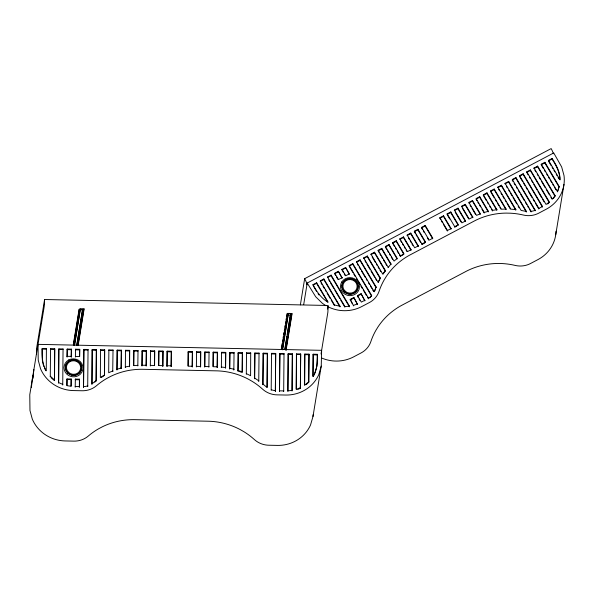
<?xml version="1.0" encoding="UTF-8"?>
<svg xmlns="http://www.w3.org/2000/svg" width="594" height="594" viewBox="0 0 594 594"><rect width="100%" height="100%" fill="white"/><g stroke="black" fill="none" stroke-linecap="round" stroke-linejoin="round"><path stroke-width="0.89" d="M46.399 348.604L46.265 370.834C42.152 364.159 41.855 356.125 42.233 348.515L46.399 348.604L46.295 349.198L42.137 349.116L42.337 360.313M91.907 384.437L92.204 349.569L96.369 349.658L96.169 380.583L94.869 382.142M92.204 349.569L92.003 383.843L96.169 380.583M250.705 352.903L250.609 353.504L246.443 353.415L246.54 352.821L250.705 352.903L250.594 375.727L246.406 373.656M31.408 384.756L31.385 387.481L32.418 378.578M32.885 375.72L32.87 378.437L33.895 369.542M36.434 354.031L36.598 348.292L44.587 299.517L328.2 305.487L327.873 312.229L321.035 353.987M50.564 348.693L50.282 376.841L50.379 376.24L54.522 379.989L54.425 380.583L54.722 348.782L50.564 348.693L50.46 349.287L54.626 349.376M54.522 379.989L54.722 348.782M58.568 383.182L58.791 349.465L58.888 348.871L63.053 348.953L62.726 385.023M58.888 348.871L58.672 382.581L62.823 384.429M66.884 385.402L67.025 378.92L71.191 379.009L71.139 386.3L66.981 385.647L67.025 378.92M67.219 349.042L67.077 356.905L67.219 349.042L71.384 349.131L71.235 356.994L71.384 349.131M71.05 385.981L71.191 379.009M75.356 379.091L75.208 387.132L75.304 386.538L79.47 386.627L79.522 379.18L75.356 379.091L75.252 379.692L79.418 379.774L79.522 379.18M75.401 357.083L75.549 349.22L79.715 349.309L79.663 356.571L75.505 356.489M79.418 379.774L79.373 387.221L79.47 386.627M79.574 356.259L79.715 349.309M74.547 345.3L80.346 309.132L82.625 309.177L76.819 345.344M83.88 349.391L83.539 387.229L83.88 349.391L88.046 349.48L87.704 386.434L87.808 385.833L87.266 386.011A17.107 16.283 9.3 0 1 84.155 386.597L83.635 386.635M96.072 381.177L96.369 349.658M100.535 349.747L100.356 377.546L104.537 374.94L104.7 349.829L100.535 349.747L100.438 350.341L104.603 350.43L104.7 349.829M104.603 350.43L104.44 375.542L104.537 374.94M112.719 371.473L113.031 350.007L108.865 349.918L108.769 350.519L112.934 350.601L113.031 350.007M117.196 350.096L116.973 369.862L117.196 350.096L121.362 350.185L121.146 368.57L121.362 350.185M125.527 350.274L125.319 367.538L125.416 366.944L129.589 366.164L129.692 350.356L125.527 350.274L125.431 350.868L129.589 350.957L129.692 350.356M129.589 350.957L129.485 366.765L129.589 366.164M133.665 365.332L133.85 350.445L138.016 350.534L137.823 365.919M133.85 350.445L133.754 365.629L137.919 365.325M142.181 350.623L141.988 365.837L142.181 350.623L146.347 350.712L146.154 365.897L146.347 350.712M150.319 365.978L150.512 350.794L154.678 350.883L154.581 365.473L150.416 365.384M154.492 365.154L154.678 350.883M158.657 365.243L158.843 350.972L163.008 351.061L162.815 366.246L163.008 351.061M158.843 350.972L158.747 365.562L162.912 365.644M167.174 351.151L166.981 366.335L167.174 351.151L171.339 351.232L171.146 366.416L171.339 351.232M188.053 365.859L188.239 351.589L192.404 351.678L192.211 366.862L192.404 351.678M188.239 351.589L188.142 366.179L192.308 366.268M196.569 351.767L196.376 366.951L196.473 366.357L200.638 366.439L200.735 351.856L196.569 351.767L196.466 352.361L200.631 352.45L200.735 351.856M200.631 352.45L200.542 367.04L200.638 366.439M204.7 367.122L204.893 351.945L209.058 352.027L208.865 367.211M204.893 351.945L204.804 366.528L208.962 366.617M213.038 366.387L213.224 352.116L217.389 352.205L217.196 367.419L217.389 352.205M213.224 352.116L213.127 366.706L217.293 366.825M221.555 352.294L221.362 367.679L221.458 367.077L224.435 367.374L225.623 367.56L225.52 368.161L225.72 352.383L221.555 352.294L221.458 352.888L225.623 352.977M225.623 367.56L225.72 352.383M229.885 352.465L229.685 368.874L229.885 352.465L234.051 352.554L233.843 369.824L233.383 369.691M238.216 352.643L238.001 371.027L238.216 352.643L242.374 352.732L242.248 371.896L238.097 370.433M242.152 372.497L242.374 352.732M246.31 374.25L246.54 352.821M254.871 352.992L254.611 378.697L254.871 352.992L259.036 353.081L258.754 381.474M263.201 353.17L262.904 384.689L263.201 353.17L267.367 353.259L267.122 387.526L263.001 384.095M267.033 387.199L267.367 353.259M271.198 390.295L271.532 353.341L275.698 353.43L275.356 391.268L275.698 353.43M279.863 353.519L279.522 391.439L279.863 353.519L284.021 353.608L283.68 391.52M287.852 391.461L288.187 353.697L292.352 353.779L292.114 390.384L287.949 390.859L288.187 353.697M282.685 349.539L288.342 313.506L290.622 313.558L284.964 349.584M292.018 390.978L292.352 353.779M296.198 389.033L296.421 354.469L296.517 353.868L300.683 353.957L300.364 388.268L300.683 353.957M296.517 353.868L296.287 389.345L300.46 387.674M304.551 384.934L304.752 354.64L304.848 354.046L309.014 354.135L308.732 382.276L309.014 354.135M304.848 354.046L304.64 385.254L308.835 381.682M312.927 376.121L313.179 354.217L317.344 354.306C317.604 361.88 317.248 369.884 313.016 376.455L313.179 354.217M317.344 354.306L316.899 366.09L314.746 373.581M108.865 349.918L108.68 372.742L112.897 370.842L112.793 371.443M44.587 299.517L44.26 306.259L29.774 394.72L29.975 410.521L32.306 419.126A35.796 34.066 9.3 0 0 64.932 440.934L73.79 441.119A21.384 20.352 9.3 0 0 81.586 439.887L82.811 439.411A21.384 20.352 9.3 0 0 88.32 436.018A68.496 65.177 9.3 0 1 98.701 428.727L102.465 426.737A68.496 65.177 9.3 0 1 135.833 419.691L207.031 421.191A68.496 65.177 9.3 0 1 240.303 429.64L244.037 431.786A68.496 65.177 9.3 0 1 254.321 439.508A21.384 20.352 9.3 0 0 259.786 443.139L261.004 443.659A21.384 20.352 9.3 0 0 268.778 445.225L277.643 445.411A35.796 34.066 9.3 0 0 310.536 424.985L312.986 416.483L321.235 366.112L321.636 350.326L38.023 344.357L38.224 360.157L40.555 368.763A35.796 34.066 9.3 0 0 73.173 390.57L82.039 390.755A21.384 20.352 9.3 0 0 89.835 389.516L91.053 389.048A21.384 20.352 9.3 0 0 96.57 385.647A68.496 65.177 9.3 0 1 106.95 378.363L110.714 376.373A68.496 65.177 9.3 0 1 144.082 369.327L215.28 370.819A68.496 65.177 9.3 0 1 248.552 379.276L252.287 381.422A68.496 65.177 9.3 0 1 262.563 389.144A21.384 20.352 9.3 0 0 268.035 392.768L269.253 393.295A21.384 20.352 9.3 0 0 277.027 394.861L285.892 395.047A35.796 34.066 9.3 0 0 318.785 374.621L321.235 366.112M312.986 416.483L313.12 414.709M42.137 349.116L42.233 348.515M63.053 348.953L62.957 349.554L58.791 349.465M73.329 344.527L79.099 309.266M73.463 345.166L79.388 308.999L84.103 309.095L78.178 345.263M74.399 345.433L80.346 309.132M75.549 349.22L75.453 349.814L79.618 349.903M76.678 345.485L82.625 309.177M77.896 345.537L83.962 308.464M88.046 349.48L87.942 350.081L83.784 349.992M138.016 350.534L137.919 351.128L133.754 351.039M150.512 350.794L150.416 351.396L154.581 351.477M209.058 352.027L208.962 352.628L204.796 352.539M234.051 352.554L233.954 353.148L229.789 353.066M233.843 369.824L233.939 369.23L229.781 368.273M259.036 353.081L258.939 353.675L254.774 353.586M271.532 353.341L271.436 353.942L275.601 354.024M281.318 348.908L282.209 343.481M282.506 341.676L282.803 339.865M283.1 338.06L283.39 336.249M283.687 334.437L283.984 332.633M284.281 330.821L284.578 329.017M284.875 327.205L285.172 325.401M285.469 323.589L285.766 321.785M286.056 319.973L286.353 318.169M286.65 316.357L287.095 313.647M281.459 349.539L287.385 313.38L292.099 313.476L286.026 350.549M282.395 349.814L288.342 313.506M284.021 353.608L283.925 354.202L279.759 354.113M284.823 348.953L286.308 339.879M286.605 338.06L286.902 336.249M287.199 334.429L290.622 313.558M285.892 349.911L291.81 313.743M300.371 304.871L304.655 278.683L551.158 148.589A5.94 1.136 62.2 0 1 553.348 153.764M303.683 304.648L307.224 283.034L553.727 152.933L561.657 166.929L564.01 175.527A35.796 34.066 9.3 0 1 546.487 209.073L538.788 213.142A21.384 20.352 9.3 0 1 531.296 215.481L529.974 215.607A21.384 20.352 9.3 0 1 523.381 215.043A68.496 65.177 9.3 0 0 510.513 213.201L506.185 213.105A68.496 65.177 9.3 0 0 473.203 221.592L411.323 254.247A68.496 65.177 9.3 0 0 386.382 276.329L384.192 279.871A68.496 65.177 9.3 0 0 379.113 291.186A21.384 20.352 9.3 0 1 376.158 296.785L375.356 297.78A21.384 20.352 9.3 0 1 369.32 302.576L361.612 306.645A35.796 34.066 9.3 0 1 327.665 306.593M313.016 284.66L312.919 285.254L316.543 283.345L316.639 282.751L313.016 284.66C316.706 291.52 321.168 298.381 328.178 302.242L316.639 282.751M323.879 278.928L340.058 306.304L339.961 306.898L323.782 279.522L323.879 278.928L320.255 280.836L334.541 305.004L334.444 305.598L331.222 300.141M327.494 277.019L327.398 277.613L331.021 275.705L331.118 275.104L327.494 277.019L344.98 306.586L349.51 306.222L349.413 306.816L331.021 275.705M327.606 309.103L328.051 306.393M342.122 277.658L342.025 278.259L338.357 271.287L334.734 273.195L338.506 279.574L342.122 277.658L338.357 271.287M343.295 272.364L341.973 269.379L345.597 267.463L349.361 273.841L345.745 275.75L341.973 269.379M349.265 274.435L345.597 267.463M349.213 265.555L349.116 266.149L352.739 264.241L352.836 263.647L349.213 265.555L368.525 298.218L368.948 297.936A17.107 16.283 9.3 0 0 371.309 295.938L371.688 295.53L352.836 263.647M352.309 303.683L350.23 299.398L353.846 297.49L357.529 304.477L353.846 297.49M356.452 261.739L356.355 262.333L359.979 260.417L360.075 259.823L356.452 261.739L374.242 291.78L376.106 286.947L360.075 259.823M353.616 305.895L350.23 299.398M358.227 297.624L357.469 295.574L361.085 293.666L364.85 300.794L361.085 293.666M363.691 257.915L363.595 258.509L367.218 256.601L367.315 256.007L363.691 257.915L378.111 282.298L380.331 278.029L367.315 256.007M383.152 273.997L385.261 271.057L374.458 252.777L374.554 252.183L370.931 254.091L382.736 274.124L385.358 270.456L374.554 252.183M378.979 252.398L378.17 250.274L381.794 248.366L391.015 263.966L390.919 264.56L381.697 248.96L381.794 248.366M371.213 296.532L371.688 295.53M374.562 291.454L376.106 286.947M385.409 246.451L385.313 247.052L388.936 245.136L389.033 244.542L385.409 246.451L394.06 261.078L397.23 258.405L389.033 244.542M378.244 282.373L380.331 278.029M385.261 271.057L385.358 270.456M388.016 267.679L391.015 263.966M392.649 242.634L392.552 243.228L396.176 241.32L396.272 240.719L392.649 242.634L400.527 255.947L400.423 256.541L399.502 254.975M399.888 238.81L399.792 239.404L403.415 237.496L403.512 236.902L399.888 238.81L407.469 251.633L411.078 249.695L403.512 236.902M418.317 245.871L418.213 246.473L410.654 233.68L410.751 233.078L407.128 234.994L414.694 247.787L418.317 245.871L410.751 233.078M411.078 249.695L410.974 250.289L403.415 237.496M415.161 233.271L414.367 231.17L417.99 229.262L425.556 242.055L425.453 242.649L417.894 229.856L417.99 229.262M422.401 229.447L421.606 227.346L425.23 225.438L432.796 238.231L429.172 240.147L421.606 227.346M414.367 231.17L421.933 243.963L421.837 244.557L424.732 243.035M432.692 238.833L425.133 226.032L425.23 225.438M440.711 219.787L439.916 217.686L443.54 215.778L451.106 228.571L451.002 229.165L443.443 216.372L443.54 215.778M447.156 213.862L447.059 214.464L450.683 212.548L450.779 211.954L447.156 213.862L454.722 226.663L454.625 227.257L456.793 226.114M454.395 210.046L454.299 210.64L457.922 208.732L458.019 208.138L454.395 210.046L461.961 222.839L465.585 220.931L458.019 208.138M461.635 206.222L461.538 206.823L465.161 204.908L465.258 204.314L461.635 206.222L469.201 219.015L472.839 217.137L465.258 204.314M465.585 220.931L465.481 221.525L457.922 208.732M480.271 214.404L472.401 201.091L472.497 200.49L468.874 202.406L476.544 215.37L480.368 213.81L472.497 200.49M472.839 217.137L472.742 217.731L465.161 204.908M479.737 196.673L488.379 211.293L488.283 211.895L479.64 197.267L479.737 196.673L476.113 198.582L484.31 212.452L484.214 213.046L481.934 209.192M483.353 194.765L483.256 195.359L486.88 193.451L486.976 192.85L483.353 194.765L492.582 210.365L496.911 209.667L496.814 210.261L486.88 193.451M490.592 190.941L490.496 191.535L494.119 189.627L494.215 189.033L490.592 190.941L501.395 209.214L506.081 209.029L505.984 209.63L494.119 189.627M497.831 187.117L497.735 187.719L501.358 185.803L501.455 185.209L497.831 187.117L510.855 209.147L515.867 209.593L515.77 210.187L501.358 185.803M505.071 183.301L504.974 183.895L508.598 181.987L508.694 181.393L505.071 183.301L521.109 210.424L526.447 211.457L526.343 212.051L508.598 181.987M515.934 177.569L535.239 210.231L535.142 210.825L515.837 178.163L515.934 177.569L512.31 179.477L531.162 211.367L531.066 211.961L529.655 209.571M522.757 181.846L519.453 176.255L519.55 175.661L523.173 173.752L542.522 206.482L542.426 207.076L523.076 174.346L523.173 173.752M526.789 171.837L526.692 172.438L530.316 170.523L530.412 169.929L526.789 171.837L546.064 204.44L549.391 202.034L530.412 169.929M534.028 168.02L533.932 168.614L537.555 166.706L537.652 166.105L534.028 168.02L552.427 199.131L555.13 195.678L537.652 166.105M541.268 164.196L541.171 164.79L544.795 162.882L544.891 162.288L541.268 164.196L557.454 191.572L558.932 187.593M519.55 175.661L538.907 208.39L538.803 208.991L535.498 203.4M559.875 179.7C559.927 172.074 555.969 165.303 552.034 159.066L552.13 158.464L548.507 160.38L560.023 179.885C560.194 171.985 556.266 164.902 552.13 158.464M553.422 198.552L555.13 195.678M544.891 162.288L559.177 186.449L559.08 187.043L544.795 162.882M555.732 234.749L563.981 184.385M559.177 186.449L557.514 191.869M313.283 376.351L314.375 374.272M547.646 203.98L548.745 203.081M306.073 384.66L307.922 383.145M400.527 255.947L403.942 253.69L396.272 240.719M401.373 255.851L403.838 254.284L396.176 241.32M101.477 377.353L103.698 375.995M320.159 281.437L323.782 279.522M338.261 271.881L334.637 273.789L335.58 275.386M341.877 269.973L345.5 268.065M370.834 254.692L374.458 252.777M378.074 250.868L381.697 248.96M407.031 235.588L410.654 233.68M414.27 231.764L417.894 229.856M421.51 227.948L425.133 226.032M439.82 218.28L443.443 216.372M468.777 202.999L472.401 201.091M479.64 197.267L476.017 199.176L476.93 200.72M515.837 178.163L512.214 180.079L513.157 181.667M519.453 176.255L523.076 174.346M552.034 159.066L548.411 160.974L551.173 165.652M421.933 243.963L425.556 242.055M451.106 228.571L447.482 230.479L439.916 217.686M454.722 226.663L458.345 224.747L450.779 211.954M350.133 299.992L353.749 298.084M357.373 296.176L360.989 294.26M364.946 300.2L361.33 302.108L357.469 295.574M538.907 208.39L542.522 206.482M297.757 389.456L299.718 388.565M357.625 303.883L353.72 305.301M535.239 210.231L534.771 210.424A17.107 16.283 9.3 0 1 531.727 211.278L531.162 211.367M117.07 369.26L121.243 367.976M484.31 212.452L488.379 211.293M142.085 365.243L146.25 365.295M80.339 309.897L82.618 309.949M288.328 315.05L290.607 315.095M67.122 349.636L71.287 349.725M92.107 350.163L96.273 350.252M117.1 350.69L121.265 350.779M142.085 351.217L146.25 351.306M158.747 351.566L162.912 351.655M167.07 351.745L171.235 351.834M188.142 352.19L192.308 352.272M213.127 352.71L217.293 352.799M238.112 353.237L242.278 353.326M263.105 353.764L267.27 353.853M288.09 354.291L292.255 354.38M296.421 354.469L300.586 354.551M304.752 354.64L308.917 354.729M313.083 354.818L317.241 354.908M67.174 356.311L71.339 356.4M167.077 365.733L171.243 365.822M66.929 379.514L71.094 379.603M279.618 390.837L283.784 390.926M340.058 306.304L334.541 305.004M275.453 390.674L274.933 390.614A17.107 16.283 9.3 0 1 271.829 389.894L271.295 389.701M238.833 371.324L241.32 372.2M254.707 378.103L258.858 380.88M51.084 377.739L54.128 380.39M318.035 293.584L318.963 294.943M494.215 189.033L506.081 209.029M541.631 165.578L543.48 168.703M544.408 170.27L545.337 171.829M546.718 174.176L547.646 175.742M548.566 177.309L549.495 178.868M550.423 180.435L551.804 182.781M552.732 184.348L553.653 185.907M554.581 187.474L555.969 189.82M537.555 166.706L555.034 196.272M534.875 170.211L535.818 171.807M537.236 174.198L538.179 175.794M539.122 177.391L540.533 179.782M541.476 181.378L545.255 187.763M546.198 189.36L549.495 194.943M550.913 197.334L551.856 198.931M530.316 170.523L549.294 202.628M527.16 173.233L528.103 174.822M529.514 177.205L530.457 178.794M531.392 180.383L532.803 182.774M533.746 184.363L537.035 189.924M537.971 191.513L541.735 197.876M542.678 199.465L544.082 201.849M523.7 183.442L525.118 185.833M526.061 187.429L527.479 189.828M528.422 191.424L532.194 197.809M533.145 199.406L534.555 201.804M514.1 183.264L515.043 184.86M516.453 187.251L517.396 188.847M518.339 190.436L519.757 192.827M520.7 194.424L524.465 200.802M525.408 202.398L526.826 204.789M527.769 206.378L528.712 207.974M506.392 186.293L507.335 187.882M508.746 190.28L509.689 191.877M510.632 193.466L512.05 195.864M512.993 197.46L516.765 203.839M518.183 206.229L519.126 207.826M501.455 185.209L515.867 209.593M498.663 189.293L499.599 190.86M500.994 193.221L501.923 194.795M502.851 196.369L504.247 198.73M505.175 200.304L506.103 201.878M507.038 203.445L510.291 208.954M490.963 192.33L494.253 197.891M495.196 199.48L496.606 201.871M497.542 203.46L498.953 205.843M499.888 207.432L500.831 209.021M486.976 192.85L496.911 209.667M483.716 196.139L486.486 200.817M487.407 202.376L488.327 203.942M489.716 206.281L490.637 207.841M491.557 209.4L492.478 210.959M477.836 202.257L478.749 203.801M479.662 205.338L480.568 206.883M470.129 205.286L471.035 206.816M471.933 208.338L475.542 214.441M462.429 208.323L468.659 218.859M455.19 212.147L460.974 221.933M450.683 212.548L458.241 225.349M447.505 215.214L449.732 218.978M441.602 221.295L442.493 222.795M443.384 224.302L447.386 231.073M423.292 230.955L424.183 232.462M427.294 237.726L428.63 239.991M416.052 234.779L416.943 236.278M417.834 237.786L420.5 242.3M408.368 237.845L409.259 239.352M410.15 240.852L411.041 242.359M411.924 243.867L412.815 245.374M400.683 240.919L401.574 242.426M402.472 243.934L403.363 245.441M404.254 246.948L405.145 248.455M406.036 249.97L406.927 251.477M393.02 244.008L394.409 246.362M395.329 247.928L396.257 249.495M397.186 251.062L398.574 253.408M388.936 245.136L397.134 259.006M385.766 247.817L386.679 249.361M387.592 250.898L388.498 252.435M389.412 253.972L390.317 255.517M391.231 257.053L392.597 259.363M378.17 250.274L388.112 267.085M379.885 253.928L380.784 255.457M381.69 256.979L382.595 258.509M383.494 260.038L384.853 262.333M385.758 263.862L386.664 265.384M367.218 256.601L380.234 278.623M364.991 260.87L365.919 262.444M366.854 264.018L370.107 269.52M371.035 271.094L374.755 277.391M375.683 278.957L376.618 280.531M359.979 260.417L376.009 287.541M357.291 263.914L358.227 265.496M359.162 267.077L360.573 269.446M361.508 271.027L365.251 277.353M366.186 278.935L367.122 280.517M368.525 282.893L369.461 284.474M370.404 286.056L371.807 288.424M372.742 290.006L373.678 291.587M352.739 264.241L371.592 296.124M349.591 266.951L352.888 272.527M353.831 274.116L355.242 276.507M356.652 278.898L357.595 280.494M359.006 282.878L359.949 284.474M360.892 286.07L362.303 288.454M363.246 290.05L366.543 295.626M367.486 297.223L368.429 298.812M344.23 273.953L345.173 275.549M359.088 299.079L359.942 300.527M336.523 276.982L337.934 279.373M331.118 275.104L349.51 306.222M328.779 279.945L329.7 281.504M330.62 283.063L333.843 288.506M334.764 290.065L339.82 298.626M340.741 300.178L344.884 307.187M321.079 282.996L322 284.548M322.928 286.108L324.309 288.446M325.23 290.006L326.151 291.565M327.071 293.124L330.301 298.582M316.543 283.345L327.621 302.056M313.387 286.041L316.632 291.535M307.224 283.034L315.681 296.74L322.193 303.148A35.796 34.066 9.3 0 0 326.039 305.71M552.093 167.211L553.014 168.778M553.935 170.337L554.855 171.896M556.236 174.235L557.157 175.794M558.085 177.361L559.006 178.92M508.694 181.393L526.447 211.457M372.2 257.002L375.378 262.392M376.284 263.936L377.19 265.473M378.096 267.018L379.009 268.555M379.915 270.099L380.821 271.636M44.394 367.886L45.812 370.723M43.102 364.159L43.919 366.513M42.493 361.078L42.954 363.387M321.941 358.137A35.796 34.066 9.3 0 0 353.363 357.009L361.07 352.947A21.384 20.352 9.3 0 0 367.107 348.143L367.909 347.148A21.384 20.352 9.3 0 0 370.864 341.55A68.496 65.177 9.3 0 1 375.95 330.234L378.133 326.7A68.496 65.177 9.3 0 1 403.074 304.618L464.954 271.963A68.496 65.177 9.3 0 1 497.935 263.469L502.272 263.565A68.496 65.177 9.3 0 1 515.132 265.407A21.384 20.352 9.3 0 0 521.732 265.971L523.047 265.845A21.384 20.352 9.3 0 0 530.539 263.506L538.246 259.437A35.796 34.066 9.3 0 0 556.036 231.214M370.47 297.245A17.107 16.283 9.3 0 1 369.683 297.913M304.655 278.683A5.94 1.136 62.2 0 1 306.935 284.816M341.795 281.942L340.837 284.103A9.482 9.021 9.3 0 0 347.46 295.307C352.19 296.658 357.707 293.978 359.103 289.159A9.482 9.021 9.3 0 0 352.48 277.955C348.522 276.886 344.015 278.445 341.795 281.942M68.807 359.912L66.832 361.308A9.482 9.021 9.3 0 0 66.751 374.086C70.315 377.576 76.455 377.769 80.145 374.369A9.482 9.021 9.3 0 0 80.227 361.59C77.235 358.717 72.505 358.011 68.807 359.912M344.193 291.81A8.182 7.781 9.3 0 0 357.885 288.602A8.182 7.781 9.3 0 0 347.936 278.846A8.182 7.781 9.3 0 0 344.193 291.81M344.305 291.706A8.019 7.633 9.3 0 0 357.729 288.565A8.019 7.633 9.3 0 0 347.98 278.994A8.019 7.633 9.3 0 0 344.305 291.706M344.951 291.023A7.135 6.794 9.3 0 0 356.897 288.224A7.135 6.794 9.3 0 0 348.218 279.715A7.135 6.794 9.3 0 0 344.951 291.023M67.709 373.017A8.182 7.781 9.3 0 0 81.408 369.81A8.182 7.781 9.3 0 0 71.458 360.061A8.182 7.781 9.3 0 0 67.709 373.017M67.827 372.913A8.019 7.633 9.3 0 0 81.252 369.772A8.019 7.633 9.3 0 0 71.503 360.202A8.019 7.633 9.3 0 0 67.827 372.913M68.466 372.23A7.135 6.794 9.3 0 0 80.42 369.431A7.135 6.794 9.3 0 0 71.74 360.922A7.135 6.794 9.3 0 0 68.466 372.23"/></g></svg>
